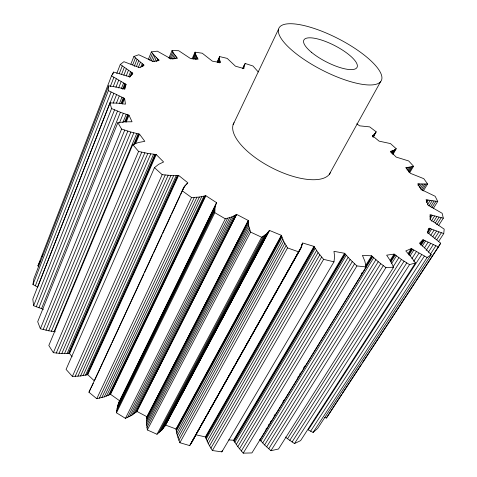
<?xml version="1.0" encoding="UTF-8"?>
<svg xmlns="http://www.w3.org/2000/svg" width="477" height="477" viewBox="0 0 477 477"><rect width="100%" height="100%" fill="white"/><g stroke="black" fill="none" stroke-linecap="round" stroke-linejoin="round"><path stroke-width="0.72" d="M192.058 58.993L195.004 52.172L202.236 53.215L212.331 61.134L220.475 62.666L219.545 59.488L219.599 56.572L227.195 58.391L235.459 66.196L243.932 68.569L244.069 65.844L245.196 63.483L252.983 66.005L258.272 71.949M438.47 225.704L443.318 218.198L430.039 214.644L430.302 219.682L444.194 229.145L443.747 233.575L429.151 228.209L427.577 232.597L440.682 243.181L438.482 246.925L422.998 239.728L419.468 243.228L425.55 248.738L431.19 254.682L427.13 257.526L411.317 248.565L405.796 250.95L410.971 256.781L415.473 262.916L409.552 264.64L401.413 259.458L394.097 254.098L386.644 255.171L390.585 261.104L393.626 267.192L385.947 267.615L378.249 261.706L371.625 255.803L362.431 255.398L364.845 261.181L366.145 266.947L356.927 265.933L350.118 259.5L344.567 253.281L333.978 251.325L334.621 256.686L333.966 261.837L323.609 259.345L318.099 252.661L313.997 246.412L302.484 242.918L301.22 247.569L298.53 251.82L287.53 247.909L283.708 241.308L281.341 235.328L269.475 230.421L266.291 234.124L261.629 237.242L250.58 232.078L248.708 225.901L248.267 220.487L236.687 214.411L231.715 216.981L225.293 218.806L214.817 212.676L215.026 207.221L216.546 202.653L205.861 195.731L199.368 197.055L191.545 197.532L182.208 190.788L184.468 186.322L187.855 182.792L178.619 175.405L170.963 175.476L162.18 174.648L154.453 167.665L158.579 164.362L163.599 161.989L156.217 154.53L147.828 153.427L138.58 151.43L132.767 144.579L138.473 142.504L144.805 141.329L139.534 134.168L130.859 132.04L121.593 129.058L117.855 122.667L124.777 121.826L132.046 121.784L128.993 115.231L120.419 112.262L111.576 108.541L109.913 102.871L117.646 103.169L125.481 104.165L124.598 98.453L108.374 90.636L108.678 85.86L116.847 87.166L124.885 89.056L126.035 84.34L111.523 75.849L113.598 72.069L129.792 76.827L132.761 73.202L120.299 64.437L123.913 61.688L139.552 67.68L144.078 65.164L133.882 56.471L130.865 64.085M300.462 249.024L189.697 445.596L179.865 442.716L177.307 435.608L176.031 428.984L165.531 425.079L161.906 429.902L156.981 434.261L147.321 429.938L146.517 423.01L146.946 416.737L248.267 220.487M236.687 214.411L136.905 411.424L131.801 415.211L125.451 418.353L116.477 412.814L117.491 406.386L119.62 400.769L110.545 394.312L104.213 396.906L96.765 398.706L88.949 392.249L90.702 388.415M113.776 93.516L37.701 287.088L32.955 284.525L33.879 278.634L108.678 85.86M313.997 246.412L205.396 436.914L208.252 443.586L212.378 450.532L221.871 451.868L222.294 450.515M38.929 266.595L37.916 265.856L111.523 75.849M42.018 256.668L42.823 254.587M112.524 74.841L113.598 72.069M32.955 284.525L108.374 90.636M110.36 86.403L113.866 77.393M116.787 73.446L120.299 64.437M35.322 285.842L111.075 92.109M113.264 86.51L116.245 78.89M119.262 73.613L122.249 65.987M115.929 87.267L118.648 80.339M109.913 102.871L32.806 299.139L33.628 305.727L43.443 309.34M121.516 74.436L124.241 67.501M118.63 87.971L121.086 81.74M123.829 75.229L126.292 68.992M113.192 103.181L116.477 94.863M33.628 305.727L111.576 108.541M126.196 75.968L128.385 70.441M121.349 88.609L123.543 83.076M116.448 103.068L119.196 96.145M122.589 89.253L124.789 83.719M36.258 306.806L114.546 109.853M132.666 64.872L135.408 57.973M123.483 88.871L125.409 84.03M128.623 76.684L130.543 71.848M124.109 89.181L126.035 84.34M129.714 77.363L131.64 72.534M119.417 103.569L121.897 97.344M134.246 66.357L136.994 59.452M131.097 75.628L132.201 72.868M38.881 307.808L117.491 111.093M132.207 74.579L132.761 73.202M121.039 103.443L123.251 97.916M136.44 66.446L138.652 60.919M121.713 103.718L123.925 98.184M122.38 103.986L124.598 98.453M138.437 67.197L140.375 62.362M41.493 308.72L120.419 112.262M117.855 122.667L37.695 321.713L40.372 328.76L48.708 330.788L55.338 331.789M140.793 67.239L142.182 63.781M119.411 123.024L123.316 113.353M142.277 66.553L143.118 64.478M143.028 66.202L143.589 64.824M148.335 59.47L151.412 51.892L157.303 51.152L170.653 58.647L177.492 58.283L174.32 54.378L172.042 50.526L178.714 50.717L190.52 58.54L198.122 59.166L196.089 55.582L195.004 52.172M122.822 122.625L126.184 114.349M40.372 328.76L121.593 129.058M149.695 60.191L152.503 53.293L151.412 51.892M124.783 121.701L127.592 114.808M125.481 121.915L128.289 115.023M126.178 122.124L128.993 115.231M151.143 60.907L153.672 54.694L152.503 53.293M152.676 61.593L154.924 56.095L153.672 54.694M43.186 329.524L124.73 130.132M154.572 61.616L156.265 57.484L154.924 56.095M45.965 330.203L127.824 131.127M156.563 61.616L157.696 58.862L156.265 57.484M157.881 60.925L158.447 59.547L157.696 58.862M48.708 330.788L130.859 132.04M51.397 331.271L133.822 132.856M54.038 331.652L136.72 133.572M132.767 144.579L48.821 345.485L53.364 352.694L61.801 353.558L69.564 353.493L72.105 356.784M168.888 58.075L172.042 50.526M133.542 144.883L138.145 133.888M169.842 58.671L172.716 51.802M134.526 144.334L138.843 134.031M170.885 59.249L173.473 53.09M135.504 143.78L139.534 134.168M172.298 59.178L174.32 54.378M173.819 59.106L175.262 55.678M175.739 58.349L176.317 56.978M53.364 352.694L138.58 151.43M56.238 353.069L141.741 152.181M59.053 353.362L144.823 152.849M61.801 353.558L147.828 153.427M64.478 353.654L150.738 153.91M192.917 58.754L195.278 53.293M193.561 59.214L195.63 54.426M194.61 58.993L196.089 55.582M67.072 353.642L153.54 154.286M195.457 59.488L196.643 56.757M68.336 353.588L154.9 154.429M196.727 59.321L197.323 57.955M68.956 353.546L155.568 154.488M69.564 353.493L156.217 154.53M154.453 167.665L66.076 369.401L72.379 376.413L80.53 375.983L87.762 374.66L178.619 175.405M72.379 376.413L162.18 174.648M75.181 376.359L165.215 175.011M217.166 62.004L219.599 56.572M217.351 62.278L219.486 57.514M217.637 62.553L219.462 58.486M218.323 62.201L219.545 59.488M77.9 376.216L168.142 175.292M218.812 62.547L219.73 60.513M219.42 62.928L220.028 61.575M80.53 375.983L170.963 175.476M83.058 375.655L173.652 175.572M85.478 375.22L176.222 175.554M86.635 374.958L177.438 175.494M87.208 374.815L178.034 175.458M88.949 392.249L183.609 187.717M92.031 385.953L93.283 383.252M94.845 379.883L102.34 363.695M102.96 362.347L111.397 344.138M112.017 342.784L143.875 273.995M144.495 272.647L152.932 254.438M153.552 253.09L161.983 234.881M162.609 233.527L171.04 215.318M171.666 213.97L180.097 195.761M180.723 194.413L184.468 186.322M184.527 187.056L185.464 185.028M186.567 184.647L187.193 183.299M242.775 68.396L244.725 64.234M242.811 68.551L245.196 63.483M242.954 68.73L243.896 66.708M96.765 398.706L191.545 197.532M99.359 398.188L194.282 197.46M101.84 397.585L196.888 197.299M233.116 124.688L278.526 29.216M104.213 396.906L199.368 197.055M106.466 396.143L201.705 196.721M108.583 395.284L203.876 196.285M109.591 394.813L204.895 196.023M110.074 394.568L205.39 195.88M110.545 394.312L205.861 195.731M118.761 402.534L216.546 202.653M118.063 404.413L215.365 205.593M117.491 406.386L215.026 207.221M117.044 408.449L214.829 208.956M116.71 410.596L214.757 210.774M116.477 412.814L214.817 212.676M37.916 265.856L40.402 260.836M125.451 418.353L225.293 218.806M127.681 417.369L227.571 218.269M129.804 416.32L229.711 217.661M131.801 415.211L231.715 216.981M133.655 414.024L233.551 216.212M135.367 412.772L235.221 215.365M136.166 412.11L235.984 214.906M136.535 411.764L236.342 214.662M373.187 137.12L376.162 131.801L369.699 126.888L359.622 125.839L356.766 123.817M146.844 417.226L248.231 220.899M146.767 417.727L248.219 221.322M146.636 418.74L248.219 222.187M146.505 420.833L248.38 223.993M146.517 423.01L248.708 225.901M146.666 425.257L249.191 227.887M146.934 427.565L249.817 229.944M147.321 429.938L250.58 232.078M156.981 434.261L261.629 237.242M158.746 432.854L263.322 236.258M160.391 431.405L264.884 235.227M192.01 442.042L195.624 435.131M161.906 429.902L266.291 234.124M163.277 428.352L267.543 232.961M164.493 426.742L268.611 231.733M165.036 425.919L269.07 231.089M165.292 425.502L269.475 230.421M176.031 428.984L281.341 235.328M176.079 429.509L281.466 235.793M176.132 430.045L281.609 236.27M176.287 431.119L281.931 237.236M176.723 433.331L282.73 239.233M177.307 435.608L283.708 241.308M178.034 437.928L284.835 243.443M178.887 440.301L286.111 245.643M179.865 442.716L287.53 247.909M329.279 174.373L380.491 81.829A57.532 17.655 27.2 0 0 315.47 28.888A57.532 17.655 27.2 0 0 294.44 52.351A57.532 17.655 27.2 0 0 380.491 81.829M301.673 245.023L302.4 243.729M301.16 246.466L302.251 244.522M189.697 445.596L298.53 251.82M196.357 433.831L200.37 426.688M201.097 425.389L206.571 415.64M207.304 414.34L217.518 396.148M218.251 394.849L218.979 393.549M219.712 392.249L223.725 385.106M224.452 383.806L234.672 365.615M235.405 364.315L243.795 349.373M244.528 348.073L247.08 343.523M247.807 342.224L250.002 338.324M250.729 337.024L251.826 335.075M252.554 333.775L256.203 327.282M256.936 325.982L260.949 318.833M261.676 317.533L267.15 307.79M267.883 306.49L273.357 296.742M274.084 295.442L278.103 288.299M278.83 286.999L279.558 285.699M280.291 284.399L284.304 277.25M285.031 275.956L289.05 268.807M289.777 267.508L290.505 266.208M291.238 264.908L295.251 257.759M295.984 256.465L298.173 252.566M298.9 251.266L301.822 246.066M190.913 443.837L301.22 247.569M372.531 136.434L375.763 132.594M372.931 136.553L374.034 134.609M91.041 387.819L91.721 386.626M373.229 136.583L374.695 134.001M373.068 137.197L376.162 131.801M205.569 437.451L314.271 246.907M205.76 437.999L314.564 247.414M206.177 439.096L315.178 248.439M207.137 441.326L316.555 250.52M208.252 443.586L318.099 252.661M209.504 445.876L319.799 254.849M210.882 448.195L321.635 257.073M212.378 450.532L323.609 259.345M390.842 152.39L391.587 151.108L393.698 150.368L396.232 148.741L390.478 143.583L379.084 141.144L372.376 135.581L373.264 135.14M391.563 152.706L392.69 150.78M391.82 153.576L393.698 150.368M392.356 153.743L394.616 149.885M392.827 153.832L395.463 149.343M392.845 154.5L396.232 148.741M221.871 451.868L333.966 261.837M366.145 266.947L251.922 452.929L243.216 453.15L237.808 446.675L233.569 440.247L344.567 253.281M233.861 440.784L344.966 253.794M234.165 441.314L345.378 254.301M234.821 442.382L346.242 255.32M236.24 444.522L348.103 257.401M237.808 446.675L350.118 259.5M406.44 168.798L407.209 167.522L413.577 166.258L408.694 160.964L396.19 157.094L390.383 151.34L391.587 151.108M407.096 169.967L408.628 167.421M239.496 448.833L352.264 261.629M408.05 170.42L409.97 167.23M408.55 171.434L411.24 166.974M408.98 172.37L412.444 166.646M241.308 450.992L354.542 263.775M409.725 172.632L413.577 166.258M243.216 453.15L356.927 265.933M324.581 417.417L326.381 418.055L341.562 394.545M365.793 265.313L371.625 255.803M265.88 429.378L266.655 428.113M268.211 425.573L268.992 424.309M270.161 422.407L270.936 421.137M274.048 416.063L275.217 414.161M282.998 401.485L283.779 400.215M297.791 377.39L298.566 376.12M299.735 374.218L300.51 372.948M303.628 367.88L304.791 365.978M361.22 274.042L362.001 272.772M365.114 267.698L372.12 256.286M393.626 267.192L278.485 449.018L270.954 450.687L264.592 444.94L260.06 440.021L372.632 256.781M417.906 185.177L418.687 183.907L427.619 183.979L423.791 178.672L410.417 173.348L405.7 167.528L407.209 167.522M260.889 441.016L373.676 257.759M418.407 185.923L419.581 184.015M419.355 187.33L421.304 184.164M262.684 442.984L375.9 259.726M420.237 188.648L422.968 184.223M421.048 189.912L424.578 184.211M422.199 190.448L426.122 184.128M264.592 444.94L378.249 261.706M423.302 190.925L427.619 183.979M266.613 446.871L380.712 263.674M268.736 448.791L383.281 265.647M426.319 201.175L427.112 199.911L437.743 201.467L433.36 208.371M390.144 260.394L394.097 254.098M426.545 202.671L428.131 200.155M270.954 450.687L385.947 267.615M390.311 261.479L394.664 254.557M390.884 261.933L395.236 255.004M427.756 204.341L430.135 200.561M391.659 263.459L396.417 255.905M428.93 205.921L432.102 200.895M430.439 206.821L434.022 201.151M392.893 267.132L398.861 257.693M431.918 207.632L435.9 201.342M415.473 262.916L300.605 440.623L294.482 443.568L287.536 438.727L401.413 259.458M429.974 216.934L431.172 215.049M429.896 219.193L432.299 215.425M408.121 253.585L411.317 248.565M289.777 440.378L404.055 261.211M408.723 253.991L411.925 248.97M408.932 255.016L412.539 249.37M431.339 221.143L434.547 216.123M410.166 255.803L413.78 250.157M292.091 441.994L406.762 262.934M427.952 230.087L429.151 228.209M433.563 221.751L436.771 216.743M427.75 231.607L429.753 228.483M420.189 244.111L422.998 239.728M427.547 233.134L430.355 228.751M420.398 245.077L423.612 240.068M411.901 258.606L416.326 251.707M435.358 222.92L438.977 217.291M421.424 244.79L424.238 240.408M428.757 233.652L431.566 229.276M294.482 443.568L409.552 264.64M422.264 246.072L425.484 241.07M436.735 224.643L441.159 217.774M413.696 261.36L418.949 253.221M430.773 235.256L433.992 230.26M424.387 247.974L428.018 242.346M432.8 236.795L436.425 231.178M421.626 254.694L308.237 429.944L313.085 432.436L317.64 428.429L431.19 254.682M426.14 250.437L430.594 243.568M434.815 238.291L438.87 232.037M310.634 431.214L424.351 256.125M428.328 252.226L433.199 244.737M436.843 239.698L441.308 232.836M313.085 432.436L427.13 257.526M430.54 253.955L435.829 245.858M438.458 241.678L443.747 233.575M342.373 393.298L361.548 364.023M362.365 362.776L369.705 351.567M370.522 350.321L414.984 282.42M415.801 281.18L440.682 243.181M326.381 418.055L438.482 246.925M133.882 56.471L138.765 54.748L153.421 61.64L159.235 60.227L158.447 59.547M228.644 439.919L233.569 440.247M418.687 183.907L417.786 183.776L421.215 189.518L435.155 196.28L437.743 201.467M195.659 434.75L205.396 436.914M427.112 199.911L426.08 199.642L428.018 205.134L442.161 213.297L443.318 218.198M136.905 411.424L146.946 416.737M285.389 437.039L287.536 438.727M87.762 374.66L94.404 380.944M259.649 439.526L260.06 440.021M330.442 172.513A54.289 22.252 27.2 0 1 271.586 167.66A54.289 22.252 27.2 0 1 233.998 122.684M311.409 52.237A29.884 9.158 27.2 0 0 356.444 68.163A29.884 9.158 27.2 0 0 323.543 40.736A29.884 9.158 27.2 0 0 311.409 52.237"/></g></svg>
